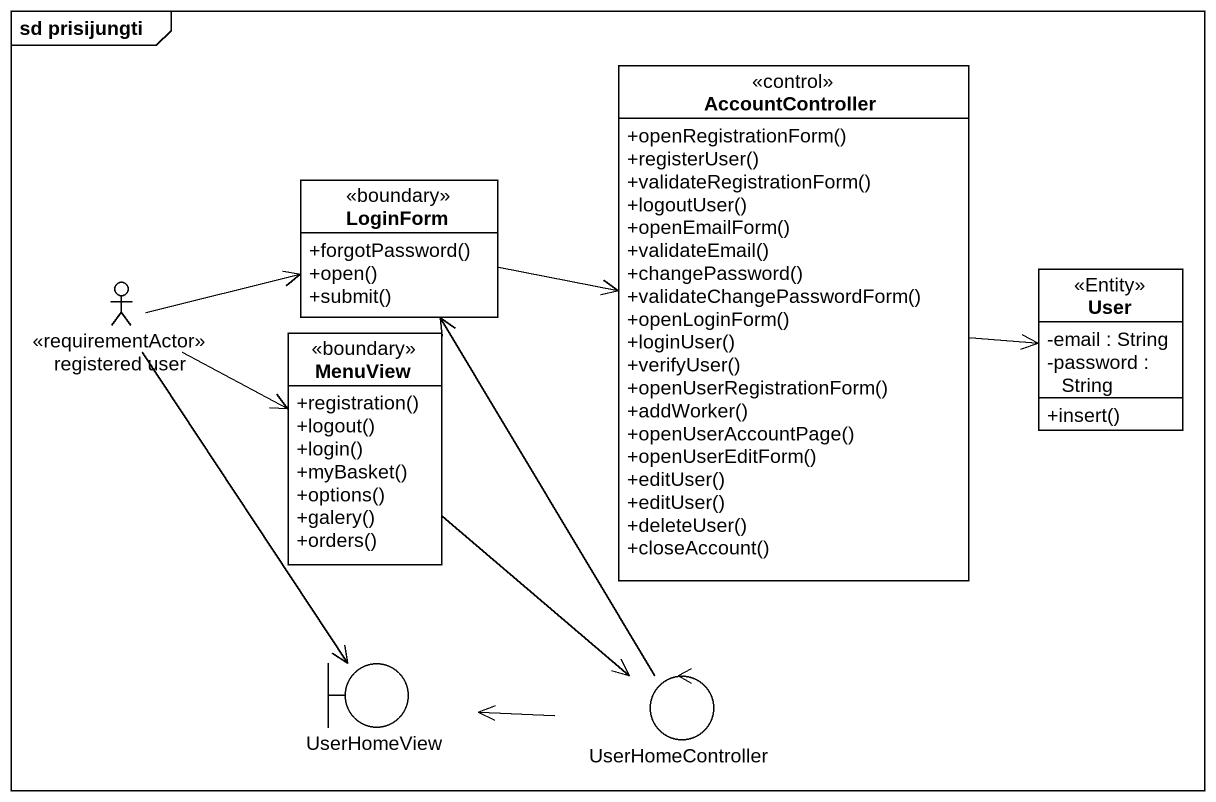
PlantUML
@startuml
mainframe sd prisijungti
allowmixing
hide circle
hide empty members
skinparam classAttributeIconSize 0
class AccountController <<control>> {
  +openRegistrationForm()
  +registerUser()
  +validateRegistrationForm()
  +logoutUser()
  +openEmailForm()
  +validateEmail()
  +changePassword()
  +validateChangePasswordForm()
  +openLoginForm()
  +loginUser()
  +verifyUser()
  +openUserRegistrationForm()
  +addWorker()
  +openUserAccountPage()
  +openUserEditForm()
  +editUser()
  +editUser()
  +deleteUser()
  +closeAccount()
}
class LoginForm <<boundary>> {
  +forgotPassword()
  +open()
  +submit()
}
actor "registered user" as registered_user <<requirementActor>>
class User <<Entity>> {
  -email : String
  -password : String
  +insert()
}
class MenuView <<boundary>> {
  +registration()
  +logout()
  +login()
  +myBasket()
  +options()
  +galery()
  +orders()
}
boundary UserHomeView
control UserHomeController
AccountController -right-> User
LoginForm -right-> AccountController
registered_user -right-> LoginForm
registered_user -right-> MenuView
registered_user --> UserHomeView
MenuView --> UserHomeController
UserHomeController -up-> LoginForm
UserHomeController -left-> UserHomeView
@enduml
